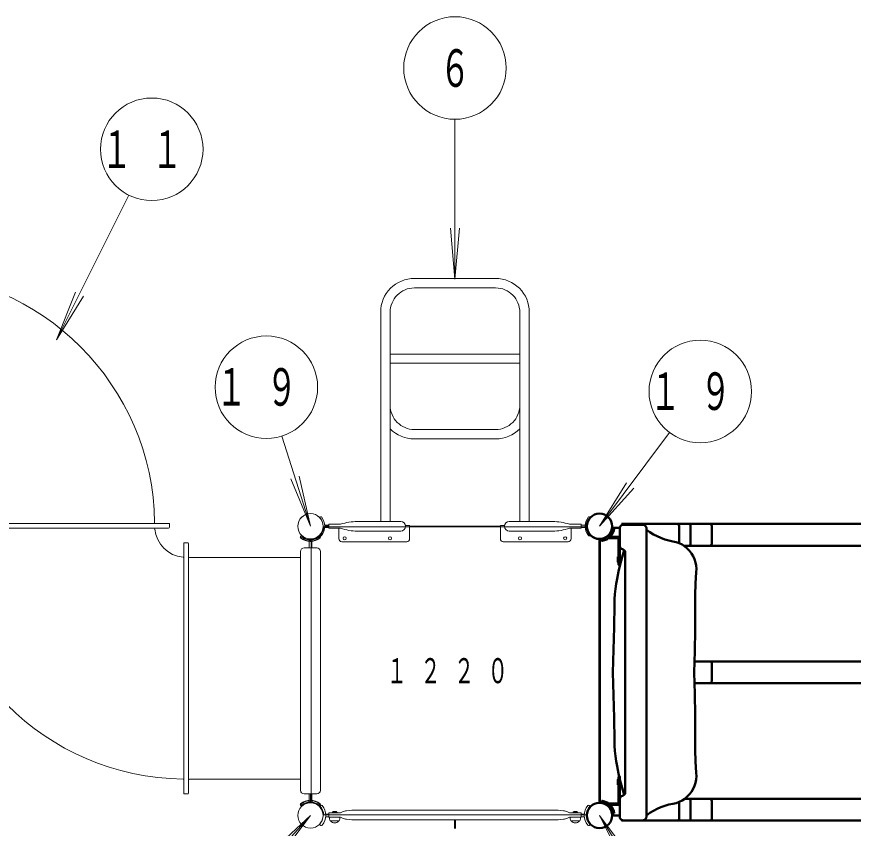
# Model space of a CAD drawing. Units: millimetres on the paper, scale 1:60. Extents: x -385 to 0, y -594 to 267.
# Drawn here: x -238.06 to -189.11, y 130.68 to 178.16 of the extents above; entities that cross this region are included whole.
import ezdxf
from ezdxf.enums import TextEntityAlignment as Align

# ---------------------------------------------------------------- set-up
doc = ezdxf.new("R2010")
doc.units = ezdxf.units.MM
doc.layers.add('LY_1', color=7, linetype='Continuous', lineweight=13)
doc.styles.add('ＭＳ ゴシック', font='')
doc.styles.get('ＭＳ ゴシック').set_extended_font_data('MS Gothic')

msp = doc.modelspace()

# ---------------------------------------------------------------- linework, layer by layer
at = {"layer": 'LY_1'}
for p, q in [((-212.413, 172.159), (-212.413, 162.805)), ((-231.499, 167.72), (-235.73, 159.256)), ((-212.413, 162.805), (-212.674, 165.794)), ((-212.413, 162.805), (-212.152, 165.794)), ((-210.034, 162.847), (-214.792, 162.847)), ((-235.73, 159.256), (-234.628, 162.046)), ((-210.034, 162.291), (-214.792, 162.291)), ((-235.73, 159.256), (-234.16, 161.812)), ((-216.762, 148.625), (-216.762, 160.877)), ((-216.205, 148.625), (-216.205, 160.877)), ((-208.62, 148.625), (-208.62, 160.877)), ((-208.064, 148.625), (-208.064, 160.877)), ((-208.62, 158.411), (-216.205, 158.411)), ((-208.62, 157.891), (-216.205, 157.891)), ((-210.034, 154.011), (-214.792, 154.011)), ((-199.854, 153.832), (-203.955, 148.346)), ((-222.544, 153.622), (-220.871, 148.346)), ((-210.034, 153.455), (-214.792, 153.455)), ((-220.871, 148.346), (-221.525, 151.274)), ((-220.871, 148.346), (-222.024, 151.116)), ((-203.955, 148.346), (-202.375, 150.896)), ((-203.955, 148.346), (-201.956, 150.583)), ((-220.346, 148.87), (-220.333, 148.881)), ((-204.48, 148.87), (-204.492, 148.881)), ((-243.822, 148.503), (-229.122, 148.503)), ((-229.122, 148.503), (-229.122, 148.286)), ((-220.029, 148.346), (-219.788, 148.346)), ((-220.011, 148.421), (-219.788, 148.421)), ((-219.788, 148.463), (-219.121, 148.463)), ((-219.788, 148.23), (-219.788, 148.463)), ((-215.588, 148.625), (-218.121, 148.625)), ((-215.314, 148.396), (-215.071, 148.396)), ((-215.071, 148.396), (-215.071, 147.613)), ((-209.755, 148.346), (-215.071, 148.346)), ((-209.755, 148.396), (-209.755, 147.613)), ((-209.512, 148.396), (-209.755, 148.396)), ((-209.238, 148.625), (-206.705, 148.625)), ((-205.038, 148.463), (-205.705, 148.463)), ((-205.038, 148.23), (-205.038, 148.463)), ((-204.815, 148.421), (-205.038, 148.421)), ((-243.772, 148.236), (-229.172, 148.236)), ((-204.729, 148.313), (-220.097, 148.313)), ((-220.011, 148.271), (-219.788, 148.271)), ((-219.788, 148.23), (-219.121, 148.23)), ((-219.204, 148.23), (-219.204, 147.613)), ((-215.588, 148.068), (-218.121, 148.068)), ((-209.238, 148.068), (-206.705, 148.068)), ((-205.038, 148.23), (-205.705, 148.23)), ((-205.621, 148.23), (-205.621, 147.613)), ((-204.815, 148.271), (-205.038, 148.271)), ((-228.272, 147.388), (-228.056, 147.388)), ((-228.272, 147.388), (-228.272, 132.688)), ((-221.453, 147.747), (-221.394, 147.818)), ((-221.436, 147.668), (-221.378, 147.738)), ((-220.947, 147.088), (-220.947, 147.453)), ((-220.838, 147.572), (-220.838, 132.204)), ((-220.797, 147.088), (-220.797, 147.453)), ((-220.308, 147.668), (-220.367, 147.738)), ((-220.292, 147.747), (-220.351, 147.818)), ((-220.346, 147.822), (-220.333, 147.812)), ((-219.038, 147.446), (-215.238, 147.446)), ((-205.788, 147.446), (-209.588, 147.446)), ((-204.48, 147.822), (-204.492, 147.812)), ((-203.988, 132.204), (-203.988, 147.572)), ((-228.006, 147.338), (-228.006, 132.738)), ((-221.456, 146.872), (-221.456, 132.905)), ((-220.506, 147.088), (-221.239, 147.088)), ((-220.289, 132.905), (-220.289, 146.872)), ((-221.456, 146.521), (-227.956, 146.521)), ((-221.456, 133.555), (-227.956, 133.555)), ((-228.272, 132.688), (-228.056, 132.688)), ((-220.506, 132.688), (-221.239, 132.688)), ((-220.947, 132.688), (-220.947, 132.323)), ((-220.872, 132.688), (-220.872, 132.323)), ((-220.797, 132.688), (-220.797, 132.323)), ((-221.453, 132.03), (-221.394, 131.959)), ((-221.436, 132.109), (-221.378, 132.038)), ((-220.308, 132.109), (-220.367, 132.038)), ((-220.292, 132.03), (-220.351, 131.959)), ((-220.271, 132.01), (-220.342, 131.951)), ((-218.121, 131.732), (-206.705, 131.732)), ((-204.555, 132.01), (-204.484, 131.951)), ((-225.575, 126.219), (-220.871, 131.43)), ((-220.871, 131.43), (-223.068, 129.386)), ((-220.871, 131.43), (-222.68, 129.036)), ((-220.097, 131.463), (-204.729, 131.463)), ((-219.788, 131.505), (-219.978, 131.505)), ((-219.788, 131.355), (-219.978, 131.355)), ((-219.121, 131.582), (-219.788, 131.582)), ((-219.788, 131.325), (-219.788, 131.582)), ((-219.788, 131.31), (-219.788, 131.55)), ((-219.788, 131.313), (-219.788, 131.546)), ((-219.121, 131.325), (-219.788, 131.325)), ((-219.146, 131.325), (-219.763, 131.325)), ((-219.596, 131.599), (-219.596, 131.582)), ((-219.313, 131.599), (-219.596, 131.599)), ((-219.313, 131.582), (-219.596, 131.582)), ((-219.371, 131.665), (-219.538, 131.665)), ((-219.313, 131.599), (-219.313, 131.582)), ((-218.988, 131.645), (-219.121, 131.582)), ((-218.988, 131.262), (-219.121, 131.325)), ((-205.838, 131.645), (-205.705, 131.582)), ((-205.838, 131.262), (-205.705, 131.325)), ((-205.705, 131.582), (-205.038, 131.582)), ((-205.705, 131.325), (-205.038, 131.325)), ((-205.68, 131.325), (-205.063, 131.325)), ((-205.513, 131.599), (-205.513, 131.582)), ((-205.513, 131.599), (-205.23, 131.599)), ((-205.513, 131.582), (-205.23, 131.582)), ((-205.455, 131.665), (-205.288, 131.665)), ((-205.23, 131.599), (-205.23, 131.582)), ((-205.038, 131.325), (-205.038, 131.582)), ((-205.038, 131.505), (-204.848, 131.505)), ((-205.038, 131.355), (-204.848, 131.355)), ((-203.955, 131.43), (-202.154, 129.03)), ((-203.955, 131.43), (-202.598, 128.754)), ((-200.311, 125.571), (-203.955, 131.43)), ((-220.271, 130.849), (-220.342, 130.908)), ((-219.207, 131.109), (-219.702, 131.109)), ((-219.684, 131.109), (-219.684, 131.095)), ((-219.226, 131.109), (-219.226, 131.095)), ((-218.121, 131.175), (-206.705, 131.175)), ((-212.438, 131.175), (-212.438, 130.671)), ((-212.388, 131.175), (-212.388, 130.671)), ((-205.619, 131.109), (-205.124, 131.109)), ((-205.601, 131.109), (-205.601, 131.095)), ((-205.142, 131.109), (-205.142, 131.095)), ((-204.555, 130.849), (-204.484, 130.908))]:
    msp.add_line(p, q, dxfattribs=at)
at = {"layer": 'LY_1', "color": 140, "lineweight": 50}
for p, q in [((-202.669, 148.482), (-199.283, 148.482)), ((-199.297, 148.376), (-199.297, 147.359)), ((-199.283, 148.482), (-165.769, 148.482)), ((-198.626, 148.376), (-198.626, 147.318)), ((-197.388, 148.376), (-197.388, 147.318)), ((-203.098, 148.216), (-203.208, 148.233)), ((-203.955, 132.17), (-203.955, 147.605)), ((-203.93, 132.168), (-203.931, 147.606)), ((-203.812, 147.493), (-203.794, 147.496)), ((-199.024, 147.212), (-165.469, 147.212)), ((-198.399, 140.439), (-165.469, 140.439)), ((-197.388, 140.333), (-197.388, 139.274)), ((-198.399, 139.169), (-165.469, 139.169)), ((-202.761, 133.545), (-202.761, 131.431)), ((-203.812, 132.283), (-203.794, 132.28)), ((-199.297, 132.221), (-199.297, 131.231)), ((-198.984, 132.395), (-165.469, 132.395)), ((-198.626, 132.289), (-198.626, 131.231)), ((-197.388, 132.289), (-197.388, 131.231)), ((-202.761, 131.431), (-203.215, 131.431)), ((-203.098, 131.56), (-203.208, 131.543)), ((-202.669, 131.125), (-199.283, 131.125)), ((-199.283, 131.125), (-165.769, 131.125))]:
    msp.add_line(p, q, dxfattribs=at)
for points in [[(-202.455, 139.79), (-202.455, 146.802), (-202.462, 146.857), (-202.484, 146.909), (-202.518, 146.953), (-202.563, 146.987), (-202.615, 147.007), (-202.667, 147.028), (-202.712, 147.062), (-202.746, 147.106), (-202.768, 147.157), (-202.775, 147.213), (-202.775, 148.227), (-202.768, 148.282), (-202.747, 148.333), (-202.713, 148.377), (-202.669, 148.41), (-202.618, 148.431), (-202.563, 148.438), (-201.42, 148.438), (-201.383, 148.435), (-201.348, 148.426), (-201.314, 148.41), (-201.284, 148.389), (-201.258, 148.363), (-201.237, 148.333), (-201.221, 148.299), (-201.212, 148.264), (-201.208, 148.227), (-201.208, 139.79)], [(-203.22, 148.252), (-202.761, 148.252), (-202.761, 146.035)], [(-203.22, 148.252), (-202.761, 148.252), (-202.761, 146.035)], [(-198.414, 139.79), (-198.385, 141.039), (-198.355, 142.288), (-198.367, 142.963), (-198.366, 143.639), (-198.355, 144.315), (-198.331, 144.99), (-198.297, 145.665), (-198.288, 145.857), (-198.301, 146.048), (-198.336, 146.236), (-198.393, 146.419), (-198.471, 146.594), (-198.569, 146.759), (-198.685, 146.912), (-198.818, 147.05), (-198.966, 147.172), (-199.127, 147.275), (-199.299, 147.36), (-199.48, 147.424), (-199.667, 147.466), (-199.905, 147.514), (-200.14, 147.58), (-200.368, 147.662), (-200.591, 147.76), (-200.806, 147.873), (-201.012, 148.002), (-201.208, 148.145)], [(-203.832, 147.601), (-203.814, 147.492), (-203.812, 147.493)], [(-203.436, 147.646), (-202.84, 147.646), (-202.84, 146.082), (-202.764, 146.082), (-202.764, 147.722), (-203.346, 147.722)], [(-203.175, 139.79), (-203.134, 141.116), (-203.102, 142.443), (-203.08, 143.771), (-203.07, 144.074), (-203.05, 144.376), (-203.019, 144.678), (-202.977, 144.978), (-202.925, 145.277), (-202.838, 145.698), (-202.741, 146.118), (-202.633, 146.535), (-202.514, 146.948)], [(-203.175, 139.79), (-203.134, 138.463), (-203.102, 137.136), (-203.08, 135.809), (-203.07, 135.506), (-203.05, 135.203), (-203.019, 134.902), (-202.977, 134.602), (-202.925, 134.303), (-202.838, 133.881), (-202.741, 133.462), (-202.633, 133.045), (-202.514, 132.631)], [(-202.455, 139.79), (-202.455, 132.778), (-202.462, 132.722), (-202.484, 132.671), (-202.518, 132.627), (-202.563, 132.593), (-202.615, 132.572), (-202.667, 132.552), (-202.712, 132.518), (-202.746, 132.474), (-202.768, 132.422), (-202.775, 132.367), (-202.775, 131.353), (-202.768, 131.298), (-202.747, 131.247), (-202.713, 131.203), (-202.669, 131.169), (-202.618, 131.148), (-202.563, 131.141), (-201.42, 131.141), (-201.383, 131.144), (-201.348, 131.154), (-201.314, 131.169), (-201.284, 131.191), (-201.258, 131.217), (-201.237, 131.247), (-201.221, 131.28), (-201.212, 131.316), (-201.208, 131.353), (-201.208, 139.79)], [(-198.414, 139.79), (-198.385, 138.541), (-198.355, 137.292), (-198.367, 136.616), (-198.366, 135.94), (-198.355, 135.265), (-198.331, 134.589), (-198.297, 133.915), (-198.288, 133.723), (-198.301, 133.532), (-198.336, 133.343), (-198.393, 133.16), (-198.471, 132.985), (-198.569, 132.82), (-198.685, 132.668), (-198.818, 132.53), (-198.966, 132.408), (-199.127, 132.304), (-199.299, 132.22), (-199.48, 132.156), (-199.667, 132.114), (-199.905, 132.065), (-200.14, 132), (-200.368, 131.918), (-200.591, 131.82), (-200.806, 131.706), (-201.012, 131.578), (-201.208, 131.435)], [(-203.436, 132.129), (-202.84, 132.129), (-202.84, 133.694), (-202.764, 133.694), (-202.764, 132.053), (-203.346, 132.053)], [(-203.832, 132.174), (-203.814, 132.284), (-203.812, 132.283)]]:
    msp.add_lwpolyline(points, dxfattribs=at)
for points in [[(-202.776, 146.241), (-202.882, 146.241), (-202.882, 146.554), (-202.776, 146.554)], [(-202.776, 133.535), (-202.882, 133.535), (-202.882, 133.222), (-202.776, 133.222)]]:
    msp.add_lwpolyline(points, close=True, dxfattribs=at)
at = {"layer": 'LY_1'}
for centre, radius in [((-212.413, 175.159), 3), ((-230.157, 170.403), 3), ((-223.451, 156.482), 3), ((-198.058, 156.234), 3), ((-220.871, 148.346), 0.743), ((-220.871, 148.346), 0.743), ((-220.871, 148.346), 0.741), ((-203.955, 148.346), 0.743), ((-203.955, 148.346), 0.743), ((-203.955, 148.346), 0.741), ((-218.863, 147.646), 0.0917), ((-216.213, 147.646), 0.0917), ((-208.613, 147.646), 0.0917), ((-205.963, 147.646), 0.0917), ((-220.871, 131.43), 0.743), ((-220.871, 131.43), 0.743), ((-220.871, 131.43), 0.741), ((-203.955, 131.43), 0.743), ((-203.955, 131.43), 0.741)]:
    msp.add_circle(centre, radius, dxfattribs=at)
at = {"layer": 'LY_1', "color": 140, "lineweight": 50}
for centre in [(-203.955, 148.346), (-203.955, 131.43)]:
    msp.add_circle(centre, 0.741, dxfattribs=at)
at = {"layer": 'LY_1'}
for centre, radius, start, end in [((-244.805, 148.371), 14.817, 0.7066, 89.2934), ((-214.792, 160.877), 1.97, 90, 180.0369), ((-210.034, 160.877), 1.97, 359.9631, 90), ((-214.792, 160.878), 1.413, 90, 180.0769), ((-210.034, 160.878), 1.413, 359.9231, 90), ((-214.792, 155.424), 1.413, 179.9231, 270), ((-210.034, 155.424), 1.413, 270, 0.0769), ((-214.792, 155.425), 1.97, 224.1521, 270), ((-210.034, 155.425), 1.97, 270, 315.8479), ((-220.871, 148.346), 0.742, 315.051, 44.949), ((-220.269, 148.804), 0.1, 77.178, 129.7918), ((-220.255, 148.869), 0.0333, 40.2983, 77.178), ((-220.871, 148.346), 0.842, 319.7017, 40.2983), ((-203.955, 148.346), 0.842, 139.7017, 220.2983), ((-203.955, 148.346), 0.742, 135.051, 224.949), ((-204.571, 148.869), 0.0333, 102.822, 139.7017), ((-204.556, 148.804), 0.1, 50.2082, 102.822), ((-229.939, 148.553), 0.05, 180.7066, 270), ((-220.011, 148.455), 0.0333, 227.8562, 270), ((-218.121, 145.484), 3.14, 90, 108.3667), ((-215.588, 148.346), 0.278, 270, 90), ((-209.238, 148.346), 0.278, 90, 270), ((-206.705, 145.484), 3.14, 71.6333, 90), ((-204.815, 148.455), 0.0333, 270, 312.1438), ((-228.139, 148.371), 14.817, 180.7066, 269.2934), ((-229.938, 148.186), 0.05, 90, 180), ((-228.139, 148.371), 1.85, 185.8458, 264.1542), ((-229.172, 148.286), 0.05, 270, 0), ((-220.871, 148.346), 0.775, 272.4651, 357.5349), ((-220.011, 148.238), 0.0333, 90, 132.1438), ((-218.121, 151.208), 3.14, 251.6333, 270), ((-206.705, 151.208), 3.14, 270, 288.3667), ((-204.815, 148.238), 0.0333, 47.8562, 90), ((-203.955, 148.346), 0.775, 182.4651, 267.5349), ((-228.056, 147.338), 0.05, 0, 90), ((-221.408, 147.709), 0.0583, 140.291, 229.9469), ((-220.872, 148.347), 0.891, 229.9469, 310.0532), ((-220.872, 148.347), 0.867, 230.291, 263.0865), ((-221.388, 147.813), 0.0072, 26.6184, 140.291), ((-221.307, 147.854), 0.0833, 206.6184, 228.5627), ((-220.872, 148.347), 0.792, 230.291, 263.0865), ((-220.872, 148.347), 0.791, 230.291, 309.709), ((-220.872, 148.347), 0.741, 228.5627, 311.4373), ((-220.981, 147.453), 0.0333, 0, 83.0865), ((-220.981, 147.453), 0.108, 0, 83.0865), ((-220.764, 147.453), 0.108, 96.9135, 180), ((-220.764, 147.453), 0.0333, 96.9135, 180), ((-220.872, 148.347), 0.792, 276.9135, 309.709), ((-220.872, 148.347), 0.867, 276.9135, 309.709), ((-220.437, 147.854), 0.0833, 311.4373, 333.3816), ((-220.356, 147.813), 0.0072, 39.709, 153.3816), ((-220.269, 147.888), 0.1, 230.2082, 282.822), ((-220.337, 147.709), 0.0583, 310.0532, 39.709), ((-220.255, 147.823), 0.0333, 282.822, 319.7017), ((-219.038, 147.613), 0.167, 180, 270), ((-215.238, 147.613), 0.167, 270, 0), ((-209.588, 147.613), 0.167, 180, 270), ((-205.788, 147.613), 0.167, 270, 0), ((-204.571, 147.823), 0.0333, 220.2983, 257.178), ((-204.556, 147.888), 0.1, 257.178, 309.7918), ((-221.239, 146.872), 0.217, 90, 180), ((-220.506, 146.872), 0.217, 0, 90), ((-228.322, 146.581), 0.05, 264.1542, 0), ((-227.956, 146.571), 0.05, 180, 270), ((-228.322, 133.506), 0.05, 0, 89.2934), ((-227.956, 133.505), 0.05, 90, 180), ((-228.056, 132.738), 0.05, 270, 0), ((-221.239, 132.905), 0.217, 180, 270), ((-220.506, 132.905), 0.217, 270, 0), ((-220.872, 131.43), 0.891, 49.9468, 130.0531), ((-220.872, 131.43), 0.867, 96.9135, 129.709), ((-220.872, 131.43), 0.792, 96.9135, 129.709), ((-220.872, 131.43), 0.791, 50.291, 129.709), ((-220.872, 131.43), 0.741, 48.5627, 131.4373), ((-220.981, 132.323), 0.0333, 276.9135, 0), ((-220.981, 132.323), 0.108, 276.9135, 0), ((-220.764, 132.323), 0.108, 180, 263.0865), ((-220.871, 131.43), 0.775, 2.4651, 87.5349), ((-220.764, 132.323), 0.0333, 180, 263.0865), ((-220.872, 131.43), 0.792, 50.291, 83.0865), ((-220.872, 131.43), 0.867, 50.291, 83.0865), ((-203.955, 131.43), 0.775, 92.4651, 177.5349), ((-221.408, 132.067), 0.0583, 130.0531, 219.709), ((-221.388, 131.963), 0.0072, 219.709, 333.3816), ((-221.307, 131.923), 0.0833, 131.4373, 153.3816), ((-220.338, 131.946), 0.0072, 129.709, 243.3816), ((-220.378, 131.865), 0.0833, 41.4373, 63.3816), ((-220.871, 131.43), 0.741, 318.5627, 41.4373), ((-220.337, 132.067), 0.0583, 320.291, 49.9468), ((-220.234, 131.965), 0.0583, 40.0532, 129.709), ((-220.871, 131.43), 0.891, 319.9468, 40.0532), ((-218.692, 130.922), 0.781, 95.6446, 112.3034), ((-218.231, 127.402), 4.332, 88.5439, 97.1207), ((-206.595, 127.402), 4.332, 82.8793, 91.4561), ((-206.134, 130.922), 0.781, 67.6966, 84.3554), ((-203.955, 131.43), 0.891, 139.9469, 220.0531), ((-203.955, 131.43), 0.741, 138.5627, 221.4373), ((-204.592, 131.965), 0.0583, 50.291, 139.9469), ((-204.448, 131.865), 0.0833, 116.6184, 138.5627), ((-204.488, 131.946), 0.0072, 296.6184, 50.291), ((-219.348, 131.312), 0.415, 178.1443, 208.3403), ((-219.455, 131.533), 0.156, 122.3097, 155.3184), ((-219.455, 131.533), 0.156, 24.6816, 57.6903), ((-219.561, 131.312), 0.415, 331.6597, 1.8557), ((-218.692, 131.985), 0.781, 247.6966, 264.3554), ((-218.231, 135.505), 4.332, 262.8793, 271.4561), ((-206.595, 135.505), 4.332, 268.5439, 277.1207), ((-206.134, 131.985), 0.781, 275.6446, 292.3034), ((-205.265, 131.312), 0.415, 178.1443, 208.3403), ((-205.371, 131.533), 0.156, 122.3097, 155.3184), ((-205.371, 131.533), 0.156, 24.6816, 57.6903), ((-205.478, 131.312), 0.415, 331.6597, 1.8557), ((-220.338, 130.913), 0.0072, 116.6184, 230.291), ((-220.378, 130.994), 0.0833, 296.6184, 318.5627), ((-220.234, 130.894), 0.0583, 230.291, 319.9468), ((-219.702, 131.122), 0.0133, 212.7125, 270), ((-219.671, 131.095), 0.0133, 180, 224.6398), ((-219.455, 131.309), 0.317, 224.6398, 315.3602), ((-219.239, 131.095), 0.0133, 315.3602, 0), ((-219.207, 131.122), 0.0133, 270, 327.2874), ((-205.619, 131.122), 0.0133, 212.7125, 270), ((-205.587, 131.095), 0.0133, 180, 224.6398), ((-205.371, 131.309), 0.317, 224.6398, 315.3602), ((-205.156, 131.095), 0.0133, 315.3602, 0), ((-205.124, 131.122), 0.0133, 270, 327.2874), ((-204.592, 130.894), 0.0583, 220.0531, 309.709), ((-204.448, 130.994), 0.0833, 221.4373, 243.3816), ((-204.488, 130.913), 0.0072, 309.709, 63.3816)]:
    msp.add_arc(centre, radius, start, end, dxfattribs=at)
at = {"layer": 'LY_1', "color": 140, "lineweight": 50}
for centre, radius, start, end in [((-199.403, 148.376), 0.106, 0, 90), ((-198.732, 148.376), 0.106, 0, 90), ((-197.494, 148.376), 0.106, 0, 90), ((-203.983, 148.374), 0.788, 281.1092, 349.118), ((-203.932, 148.326), 0.842, 279.4654, 352.4957), ((-198.732, 147.318), 0.106, 270, 0), ((-197.494, 147.318), 0.106, 270, 0), ((-197.494, 140.333), 0.106, 0, 90), ((-197.494, 139.274), 0.106, 270, 0), ((-203.983, 131.401), 0.788, 10.882, 78.8908), ((-203.932, 131.45), 0.842, 7.5043, 80.5346), ((-198.732, 132.289), 0.106, 0, 90), ((-197.494, 132.289), 0.106, 0, 90), ((-199.403, 131.231), 0.106, 270, 0), ((-198.732, 131.231), 0.106, 270, 0), ((-197.494, 131.231), 0.106, 270, 0)]:
    msp.add_arc(centre, radius, start, end, dxfattribs=at)

# ---------------------------------------------------------------- texts
at = {"layer": 'LY_1', "style": 'ＭＳ ゴシック', "width": 0.6}
msp.add_text('６', height=2.199, dxfattribs=at).set_placement((-212.413, 175.159), align=Align.MIDDLE_CENTER)
at = {"layer": 'LY_1', "style": 'ＭＳ ゴシック'}
for s, insert, char_height, attachment_point in [('\\T1.64;\\W0.6;１１', (-230.157, 170.403), 2.199, 5), ('\\T1.64;\\W0.6;１９', (-223.451, 156.482), 2.199, 5), ('\\T1.64;\\W0.6;１９', (-198.058, 156.234), 2.199, 5), ('\\T1.64;\\W0.6;１２２０', (-216.413, 139.888), 1.466, 4)]:
    msp.add_mtext(s, dxfattribs=dict(at, insert=insert, char_height=char_height, attachment_point=attachment_point))

doc.saveas('drawing.dxf')
